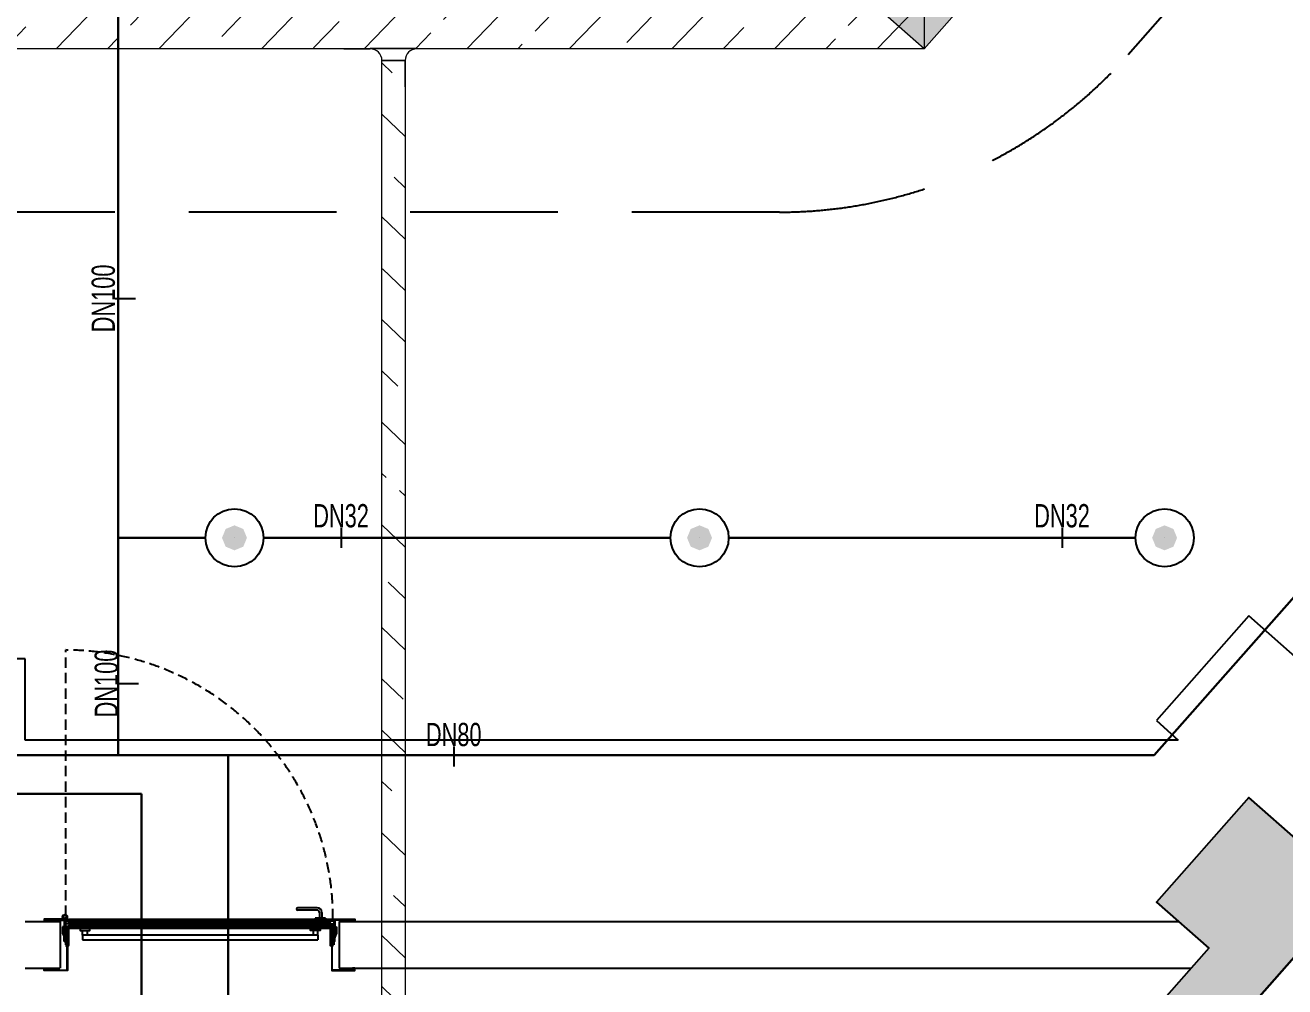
# Model space of a CAD drawing. Header units: millimetres. Extents: x -379292 to 1221486, y 92049 to 447512.
# Drawn here: x -157955 to -152538, y 104489 to 108622 of the extents above; entities that cross this region are included whole.
import ezdxf
from ezdxf.enums import TextEntityAlignment as Align

# ---------------------------------------------------------------- set-up
doc = ezdxf.new("R2010")
doc.units = ezdxf.units.MM
doc.linetypes.add('HIDDEN', pattern=[9.525, 6.35, -3.175])
for name, color, linetype in [('-M-YNGN-BORUID', 7, 'Continuous'), ('-M-YNGN-BORUUZUN', 7, 'Continuous'), ('-M-YNGN-BORUYUK', 7, 'Continuous'), ('-M-YNGN-SPR-YUK', 7, 'Continuous'), ('-M-YNGN-ZON6-CAP-', 7, 'Continuous'), ('-M-YNGN-ZON6-SPR-', 7, 'Continuous'), ('010-05', 1, 'Continuous'), ('05_DOOR', 2, 'Continuous'), ('05_EQUIPMENT', 1, 'Continuous'), ('05_HATCH 1', 101, 'Continuous'), ('05_HATCH CONCRETE', 141, 'Continuous'), ('05_HATCH SOLID-2', 253, 'Continuous'), ('05_STEEL HIDDEN', 61, 'HIDDEN'), ('05_SYMBOL', 2, 'Continuous'), ('05_WALL', 3, 'Continuous'), ('AIRONN ZONLAMA', 4, 'Continuous')]:
    doc.layers.add(name, color=color, linetype=linetype)
doc.layers.add('-M-YNGN-SPR-CAPCIZGI', color=188, linetype='Continuous', plot=False)
for name, color, linetype, lineweight in [('-M-YNGN-ZON5', 11, 'SP', 30), ('-M-YNGN-ZON6', 2, 'SP', 30), ('E_CT_AYDINLATMA', 3, 'Continuous', 9), ('E_CT_KA', 4, 'Continuous', 9)]:
    doc.layers.add(name, color=color, linetype=linetype, lineweight=lineweight)
doc.styles.add('CIZGI', font='tahoma.ttf', dxfattribs={"width": 0.8, "oblique": 20})
doc.styles.add('HCAD', font='HCAD.SHX', dxfattribs={"width": 0.8, "height": 0.2})
doc.styles.add('PIPESIZE', font='hcad.shx', dxfattribs={"width": 0.8})
doc.styles.add('SPR-NOT', font='romans.shx')
doc.styles.get("Standard").update_dxf_attribs({"font": 'segoeuil.ttf'})
doc.linetypes.add('SP', pattern='A,2,-0.1,["SP",CIZGI,S=0.14,R=0.2,X=0,Y=-0.07],-0.255', length=2.355)
pattern_1 = [(270, (-695728.2336, -3493868.9414), (1.3748153225, -2.38125), [1.5875, -3.175]), (30, (-695728.2336, -3493868.9414), (1.3748153315, 2.3812499948), [1.5875, -3.175]), (330, (-695728.2336, -3493868.9414), (2.749630654, -5.2e-09), [-3.175, 1.5875])]

# ---------------------------------------------------------------- blocks, each defined once
blk = doc.blocks.new('VIDA')
at = {"layer": '05_EQUIPMENT'}
h = blk.add_hatch(dxfattribs=at)
h.set_pattern_fill('LINE', color=256, scale=0.1, angle=150, style=0)
h.set_pattern_definition([(330, (-3585.31887, 6072.20274), (0.03125, 0.05412658774), [])])
h.paths.add_polyline_path([(-0.09, -0.26), (-0.09, -1.74), (0.09, -1.74), (0.09, -0.26)])
h.paths.add_polyline_path([(-0.09, -0.26), (0.09, -0.26), (0, 0)])
for p, q in [((-0.09, -0.26), (0, 0)), ((0.09, -0.26), (0, 0)), ((-0.01, -2.02), (-0.18, -2.02)), ((0.09, -1.74), (-0.09, -1.74)), ((0.09, -1.95), (-0.09, -1.95)), ((0.01, -1.98), (-0.01, -1.98)), ((-0.01, -2.02), (-0.01, -1.98)), ((0.01, -2.02), (0.01, -1.98)), ((0.18, -2.02), (0.01, -2.02))]:
    blk.add_line(p, q, dxfattribs=at)
for points in [[(-0.18, -2.02), (-0.09, -1.95), (-0.09, -0.26)], [(0.18, -2.02), (0.09, -1.95), (0.09, -0.26)]]:
    blk.add_lwpolyline(points, dxfattribs=at)
blk = doc.blocks.new('*U93')
at = {"color": 8, "ltscale": 7}
for p, q in [((1105.1, 60), (1021.8, 60)), ((1105.1, 50), (1021.8, 50))]:
    blk.add_line(p, q, dxfattribs=at)
for centre, radius, start, end in [((1021.8, 55), 5, 90, 270), ((1105.1, 40), 20, 0, 90), ((1105.1, 40), 10, 0, 90)]:
    blk.add_arc(centre, radius, start, end, dxfattribs=at)
at = {"color": 8}
blk.add_wipeout([(0, 5), (0, -206), (1200, -206), (1200, 5)], dxfattribs=at)
at = {"layer": '010-05', "ltscale": 7}
h = blk.add_hatch(dxfattribs=at)
h.set_pattern_fill('ANSI37', color=8, scale=0.1, angle=540, style=0)
h.set_pattern_definition([(225, (19752.8965, 13790.6787), (0.224506403, -0.224506403), []), (315, (19752.8965, 13790.6787), (0.224506403, 0.224506403), [])])
edge = h.paths.add_edge_path(flags=16)
edge.add_line((28.5, -35.1), (28.5, -43.7))
edge.add_line((28.5, -43.7), (21.5, -43.7))
edge.add_line((21.5, -43.7), (21.5, -37.4))
edge.add_arc((25.9, -39), 4.69, 56.5428, 159.2569, ccw=False)
edge = h.paths.add_edge_path()
edge.add_line((29.5, -33.5), (29.5, -44.7))
edge.add_line((29.5, -44.7), (20.5, -44.7))
edge.add_line((20.5, -44.7), (20.5, -30.9))
edge.add_line((20.5, -30.9), (34.2, -30.9))
edge.add_line((34.2, -30.9), (32.2, -31.4))
edge.add_arc((32.2, -34.2), 2.82, 91.1093, 165.5986)
edge = h.paths.add_edge_path(flags=16)
edge.add_arc((32.2, -34.2), 3.82, 143.4668, 165.5986, ccw=False)
edge.add_line((29.1, -31.9), (21.5, -31.9))
edge.add_line((21.5, -31.9), (21.5, -34.5))
edge.add_arc((25.7, -41.7), 8.25, 70.1103, 120.2945, ccw=False)
edge.add_line((28.5, -33.9), (28.5, -33.5))
edge.add_line((28.5, -33.5), (28.5, -33.2))
h = blk.add_hatch(dxfattribs=at)
h.set_pattern_fill('ANSI37', color=8, scale=0.1, angle=180, style=0)
h.set_pattern_definition([(315, (-21540.32198, 13790.6787), (-0.224506403, -0.224506403), []), (225, (-21540.32198, 13790.6787), (-0.224506403, 0.224506403), [])])
edge = h.paths.add_edge_path(flags=16)
edge.add_line((1171.5, -35.1), (1171.5, -43.7))
edge.add_line((1171.5, -43.7), (1178.5, -43.7))
edge.add_line((1178.5, -43.7), (1178.5, -37.4))
edge.add_arc((1174.1, -39), 4.69, 20.7431, 123.4572)
edge = h.paths.add_edge_path()
edge.add_line((1170.5, -33.5), (1170.5, -44.7))
edge.add_line((1170.5, -44.7), (1179.5, -44.7))
edge.add_line((1179.5, -44.7), (1179.5, -30.9))
edge.add_line((1179.5, -30.9), (1165.8, -30.9))
edge.add_line((1165.8, -30.9), (1167.8, -31.4))
edge.add_arc((1167.8, -34.2), 2.82, 14.4014, 88.8907, ccw=False)
edge = h.paths.add_edge_path(flags=16)
edge.add_arc((1167.8, -34.2), 3.82, 14.4014, 36.5332)
edge.add_line((1170.9, -31.9), (1178.5, -31.9))
edge.add_line((1178.5, -31.9), (1178.5, -34.5))
edge.add_arc((1174.3, -41.7), 8.25, 59.7055, 109.8897)
edge.add_line((1171.5, -33.9), (1171.5, -33.5))
edge.add_line((1171.5, -33.5), (1171.5, -33.2))
at = {"layer": '05_HATCH 1'}
h = blk.add_hatch(dxfattribs=at)
h.set_pattern_fill('HONEY', color=8, scale=0.5, angle=270, style=0)
h.set_pattern_definition(pattern_1)
h.paths.add_polyline_path([(40.5, -3.1), (43.7, -8.7), (1156.3, -8.7), (1159.5, -3.1)])
h = blk.add_hatch(dxfattribs=at)
h.set_pattern_fill('HONEY', color=8, scale=0.5, angle=270, style=0)
h.set_pattern_definition(pattern_1)
h.paths.add_polyline_path([(40.5, -15.3), (43.7, -9.7), (1156.3, -9.7), (1159.5, -15.3)])
at = {"color": 8, "linetype": 'HIDDEN', "ltscale": 7}
blk.add_line((25.2, 24.7), (25.2, 1167.8), dxfattribs=at)
at = {"color": 8, "ltscale": 7}
for p, q in [((22, 10), (1147.9, 10)), ((22, 10), (1178, 10)), ((22, 8.8), (22, 10)), ((27.3, 2.4), (27.3, 1.4)), ((27.3, 2.4), (37.2, 2.4)), ((27.3, 1.4), (36.7, 1.4)), ((37.5, 4.8), (36.3, 4.8)), ((36.7, 1.4), (42.8, -9.2)), ((1162.8, 2.4), (37.2, 2.4)), ((37.2, 2.4), (43.7, -8.7)), ((37.5, 8.8), (1162.5, 8.8)), ((1141.8, 15), (1096.8, 15)), ((1096.8, 15), (1096.8, 10)), ((1115.1, 40), (1115.1, 15)), ((1125.1, 40), (1125.1, 15)), ((1141.8, 15), (1141.8, 10)), ((1162.8, 2.4), (1156.3, -8.7)), ((1163.3, 1.4), (1157.2, -9.2)), ((1162.5, 4.8), (1163.7, 4.8)), ((1172.7, 2.4), (1162.8, 2.4)), ((1172.7, 1.4), (1163.3, 1.4)), ((1172.7, 2.4), (1172.7, 1.4)), ((1178, 8.8), (1178, 10)), ((1178, 8.8), (1178, 10)), ((1162.5, -27.2), (22, -27.2)), ((22, -27.2), (1162.5, -27.2)), ((22, -28.4), (22, -27.2)), ((1162.5, -28.4), (22, -28.4)), ((1178, -28.4), (22, -28.4)), ((42.8, -9.2), (27.3, -9.2)), ((27.3, -19.9), (36.6, -19.9)), ((27.3, -19.9), (27.3, -20.9)), ((27.3, -20.9), (37.2, -20.9)), ((33.2, -28.4), (1162.5, -28.4)), ((37.5, -23.2), (36.3, -23.2)), ((36.6, -19.9), (42.8, -9.2)), ((37.2, -20.9), (43.7, -9.7)), ((1162.8, -20.9), (37.2, -20.9)), ((1156.3, -8.7), (43.7, -8.7)), ((1156.3, -9.7), (43.7, -9.7)), ((96, -58.4), (96, -38.4)), ((116, -38.4), (116, -58.4)), ((1088.6, -38.4), (1088.6, -58.4)), ((1108.6, -58.4), (1108.6, -38.4)), ((1162.8, -20.9), (1156.3, -9.7)), ((1163.4, -19.9), (1157.2, -9.2)), ((1157.2, -9.2), (1172.7, -9.2)), ((1162.5, -23.2), (1163.7, -23.2)), ((1172.7, -20.9), (1162.8, -20.9)), ((1172.7, -19.9), (1163.4, -19.9)), ((1172.7, -19.9), (1172.7, -20.9)), ((1178, -28.4), (1178, -27.2)), ((1178, -28.4), (1178, -27.2)), ((1108.6, -58.4), (96, -58.4)), ((96, -58.4), (96, -78.4)), ((96, -78.4), (1108.6, -78.4)), ((1108.6, -58.4), (1108.6, -78.4))]:
    blk.add_line(p, q, dxfattribs=at)
at = {"color": 8, "ltscale": 7, "flags": 128}
for points in [[(35.5, -101.4, -1), (34, -101.4), (34, -84.7), (32, -84.7), (32, -101.4, 1), (37.5, -101.4), (37.5, -34.9, 1), (30, -34.9), (30, -44.7), (20, -44.7), (20, 10), (-68, 10), (-68, 0), (-58, 0), (-58, 2), (-66, 2), (-66, 8), (18, 8), (18, -46.7), (32, -46.7), (32, -34.9, -1), (35.5, -34.9)], [(1164.5, -101.4, 1), (1166, -101.4), (1166, -84.7), (1168, -84.7), (1168, -101.4, -1), (1162.5, -101.4), (1162.5, -34.9, -1), (1170, -34.9), (1170, -44.7), (1180, -44.7), (1180, 10), (1268, 10), (1268, 0), (1258, 0), (1258, 2), (1266, 2), (1266, 8), (1182, 8), (1182, -46.7), (1168, -46.7), (1168, -34.9, 1), (1164.5, -34.9)]]:
    blk.add_lwpolyline(points, format="xyb", close=True, dxfattribs=at)
at = {"color": 8, "ltscale": 7}
for points in [[(37.5, 4.8), (37.5, 8.8), (22, 8.8), (22, -27.2), (37.5, -27.2), (37.5, -23.2)], [(36.3, 4.8), (36.3, 7.6), (23.2, 7.6), (23.2, -26), (36.3, -26), (36.3, -23.2)], [(1162.5, 4.8), (1162.5, 8.8), (1178, 8.8), (1178, -27.2), (1162.5, -27.2), (1162.5, -23.2)], [(1163.7, 4.8), (1163.7, 7.6), (1176.8, 7.6), (1176.8, -26), (1163.7, -26), (1163.7, -23.2)], [(86, -28.4), (86, -38.4), (127.7, -38.4), (127.7, -28.4)], [(1118.6, -28.4), (1118.6, -38.4), (1077, -38.4), (1077, -28.4)]]:
    blk.add_lwpolyline(points, dxfattribs=at)
for points in [[(40.5, -3.1), (43.7, -8.7), (1156.3, -8.7), (1159.5, -3.1)], [(40.5, -15.3), (43.7, -9.7), (1156.3, -9.7), (1159.5, -15.3)], [(32, -54.7), (32, -210), (-68, -210), (-68, -200), (-58, -200), (-58, -202), (-66, -202), (-66, -208), (30, -208), (30, -54.7)], [(29, -56.7), (20, -56.7), (20, -82.9), (30, -92.9), (30, -106.2), (28, -106.2), (28, -93.7), (18, -83.7), (18, -54.7), (29, -54.7)], [(1168, -54.7), (1168, -210), (1268, -210), (1268, -200), (1258, -200), (1258, -202), (1266, -202), (1266, -208), (1170, -208), (1170, -54.7)], [(1171, -56.7), (1180, -56.7), (1180, -82.9), (1170, -92.9), (1170, -106.2), (1172, -106.2), (1172, -93.7), (1182, -83.7), (1182, -54.7), (1171, -54.7)]]:
    blk.add_lwpolyline(points, close=True, dxfattribs=at)
for radius in [10.1, 6.72]:
    blk.add_circle((21, 20.6), radius, dxfattribs=at)
at = {"color": 8, "linetype": 'HIDDEN', "ltscale": 7}
blk.add_arc((21.4, 15.6), 1152.2, 359.7875, 89.8098, dxfattribs=at)
at = {"layer": '010-05', "color": 8, "ltscale": 7}
for points in [[(29.5, -33.5, -0.336971), (32.2, -31.4), (34.2, -30.9), (29.5, -30.9), (20.5, -30.9), (20.5, -44.7), (29.5, -44.7)], [(28.5, -33.9, 0.222538), (21.5, -34.5), (21.5, -31.9), (29.1, -31.9, 0.09687), (28.5, -33.2), (28.5, -33.5)], [(28.5, -43.7), (21.5, -43.7), (21.5, -37.3, -0.473637), (28.5, -35.1)], [(1170.5, -33.5, 0.336971), (1167.8, -31.4), (1165.8, -30.9), (1170.5, -30.9), (1179.5, -30.9), (1179.5, -44.7), (1170.5, -44.7)], [(1171.5, -33.9, -0.222538), (1178.5, -34.5), (1178.5, -31.9), (1170.9, -31.9, -0.09687), (1171.5, -33.2), (1171.5, -33.5)], [(1171.5, -43.7), (1178.5, -43.7), (1178.5, -37.3, 0.473637), (1171.5, -35.1)]]:
    blk.add_lwpolyline(points, format="xyb", close=True, dxfattribs=at)
at = {"layer": '05_STEEL HIDDEN', "color": 8, "ltscale": 7}
for points in [[(17, -47.8), (17, -22.6), (11, -22.6), (11, -48.9), (23, -77.2), (23, -99.5), (29, -99.5), (29, -76)], [(1183, -47.8), (1183, -22.6), (1189, -22.6), (1189, -48.9), (1177, -77.2), (1177, -99.5), (1171, -99.5), (1171, -76)]]:
    blk.add_lwpolyline(points, close=True, dxfattribs=at)
at = {"layer": '05_STEEL HIDDEN', "color": 8, "ltscale": 7, "flags": 128}
for points in [[(17, -22.6), (18, -22.6), (18, -47.8), (30, -76), (30, -99.5), (29, -99.5)], [(1183, -22.6), (1182, -22.6), (1182, -47.8), (1170, -76), (1170, -99.5), (1171, -99.5)]]:
    blk.add_lwpolyline(points, dxfattribs=at)
at = {"layer": '05_WALL', "color": 8, "ltscale": 20}
for points in [[(0, 0), (0, -200)], [(1200, 0), (1200, -200)]]:
    blk.add_lwpolyline(points, dxfattribs=at)
at = {"color": 8, "ltscale": 7, "yscale": 10, "zscale": 10, "rotation": 180}
for p, xscale in [((25, -64.9), -10), ((1175, -64.9), 10)]:
    blk.add_blockref('VIDA', p, dxfattribs=dict(at, xscale=xscale))
blk = doc.blocks.new('OtoParkBodrumKatMimari')
at = {"layer": '05_SYMBOL', "color": 252, "linetype": 'HIDDEN', "ltscale": 100}
for points in [[(131999.8, 51725), (93143.2, 7676.9)], [(91643.3, 7000), (67312.9, 7000)]]:
    blk.add_lwpolyline(points, dxfattribs=at)
blk.add_lwpolyline([(91643.3, 7000, 0.215217), (93143.2, 7676.9)], format="xyb", dxfattribs=at)
at = {"layer": '05_WALL', "color": 8, "flags": 128}
for points in [[(88400, 3950), (93357.9, 3950)], [(88400, 3750), (93414.8, 3750)]]:
    blk.add_lwpolyline(points, dxfattribs=at)
at = {"layer": '05_DOOR'}
blk.add_blockref('*U93', (88550, 3950), dxfattribs=at)
at = {"layer": '05_HATCH CONCRETE'}
h = blk.add_hatch(dxfattribs=at)
h.set_pattern_fill('ANSI33', color=8, scale=15, angle=180, style=0)
h.set_pattern_definition([(225, (905000, -3e-07), (67.351921, -67.351921), []), (225, (904932.65, -3e-07), (67.351921, -67.351921), [47.625, -23.8125])])
h.paths.add_polyline_path([(142600, 59700), (142799.9, 59700), (139870.2, 56380.9), (139645.3, 56579.4), (139248.3, 56129.6), (139473.2, 55931.1), (135668.1, 51620.2), (135443.2, 51818.7), (134847.6, 51144), (135072.5, 50945.4), (131505.7, 46904.4), (131280.8, 47103), (130883.7, 46653.1), (131108.6, 46454.6), (127899.1, 42818.4), (127674.2, 43017), (127277.1, 42567.1), (127502.1, 42368.6), (124481.2, 38946.1), (124256.2, 39144.7), (123859.2, 38694.8), (124084.1, 38496.3), (120848.1, 34830.2), (120623.2, 35028.7), (120027.6, 34353.9), (120252.6, 34155.4), (117433.5, 30961.6), (117208.6, 31160.1), (116811.5, 30710.3), (117036.4, 30511.8), (113992.4, 27063), (113767.5, 27261.6), (113370.4, 26811.7), (113595.3, 26613.2), (110385.8, 22977), (110160.9, 23175.6), (109763.9, 22725.7), (109988.8, 22527.2), (106785.9, 18898.6), (106561, 19097.1), (105965.4, 18422.3), (106190.3, 18223.8), (103361.3, 15018.7), (103136.4, 15217.3), (102739.4, 14767.4), (102964.3, 14568.9), (99776.9, 10957.9), (99552, 11156.4), (99155, 10706.6), (99379.9, 10508), (96302.7, 7021.8), (96077.8, 7220.4), (95614.6, 6695.6), (95839.5, 6497), (93887.3, 4285.3), (93662.4, 4483.9), (93265.4, 4034), (93490.3, 3835.5), (90240.2, 153.3), (90240.2, 300), (89640.2, 300), (89640.2, 0), (88400, 0), (88400, 300), (87800, 300), (87800, 0), (80000, 0), (80000, 300), (79400, 300), (79400, 0), (71600, 0), (71600, 300), (71000, 300), (71000, -300), (90240.2, -300), (143200, 59700), (143200, 67400), (142600, 67400), (142600, 66800), (142900, 66800), (142900, 64150), (142600, 64150), (142600, 63550), (142900, 63550), (142900, 60300), (142600, 60300)])
at = {"color": 5}
for points in [[(99379.9, 10508), (96302.7, 7021.8), (96077.8, 7220.4), (95614.6, 6695.6), (95839.5, 6497), (93887.3, 4285.3), (93662.4, 4483.9), (93265.4, 4034), (93490.3, 3835.5), (90240.2, 153.3), (90240.2, 300), (89640.2, 300), (89640.2, 0), (88400, 0), (88400, 300), (87800, 300), (87800, 0), (80000, 0), (80000, 300), (79400, 300), (79400, 0), (71600, 0)], [(71000, -300), (90240.2, -300), (143200, 59700)]]:
    blk.add_lwpolyline(points, dxfattribs=at)
at = {"layer": '05_HATCH SOLID-2', "color": 251, "ltscale": 25}
blk.add_lwpolyline([(150500, -8770), (150500, 187430), (4700, 187430), (4700, 177600), (135600, 177600), (135600, 144600), (143200, 144600), (143200, 59700), (90240.2, -300), (70300, -300), (63119.3, 5880.5)], dxfattribs=at)
blk = doc.blocks.new('A$C69E8C7F8')
at = {"layer": '-M-YNGN-ZON5', "ltscale": 500}
for p, q in [((-156.31, 359.36), (-1511.74, 359.36)), ((-156.31, 137.97), (-156.31, 359.36))]:
    blk.add_line(p, q, dxfattribs=at)
blk = doc.blocks.new('SP-C-UP-12')
at = {"ltscale": 10}
blk.add_line((0, 0), (0, 0), dxfattribs=at)
at = {"color": 1, "linetype": 'Continuous'}
blk.add_circle((0, 0), 12.5, dxfattribs=at)
at = {"ltscale": 10}
for points in [[(-5.37, 0), (-3.8, 3.8), (-3.8, -3.8), (0, 5.37)], [(-3.8, -3.8), (0, 5.37), (0, -5.37), (3.8, 3.8)], [(0, -5.37), (3.8, 3.8), (3.8, -3.8), (5.37, 0)]]:
    blk.add_solid(points, dxfattribs=at)
at = {"layer": '-M-YNGN-SPR-YUK', "style": 'SPR-NOT', "width": 0.5, "flags": 9}
for tag, p in [('YUK', (0, 17.77)), ('CAP', (0, 14.42)), ('TIP', (0.2, 10.78))]:
    blk.add_attdef(tag, text='', height=2.5, dxfattribs=at).set_placement(p, align=Align.MIDDLE_CENTER)
blk = doc.blocks.new('SPRKL100')
at = {"layer": '-M-YNGN-SPR-CAPCIZGI'}
blk.add_line((0, 0.431), (0, -0.431), dxfattribs=at)
at = {"layer": '-M-YNGN-BORUID', "color": 0, "style": 'HCAD', "width": 0.8, "flags": 1}
blk.add_attdef('DIC', text='', height=0.4, dxfattribs=at).set_placement((0, -1.693), align=Align.CENTER)
at = {"layer": '-M-YNGN-BORUUZUN', "color": 0, "style": 'HCAD', "width": 0.7}
blk.add_attdef('BOY', text='', height=0.8, dxfattribs=at).set_placement((0, -1.08), align=Align.CENTER)
at = {"layer": '-M-YNGN-BORUYUK', "color": 6, "style": 'PIPESIZE', "width": 0.8}
blk.add_attdef('YUK', text='', height=0.5, dxfattribs=at).set_placement((0, 1.866), align=Align.CENTER)
at = {"color": 0, "style": 'PIPESIZE', "width": 0.7}
blk.add_attdef('CAP', text='', height=1, dxfattribs=at).set_placement((0, 0.45), align=Align.CENTER)
blk = doc.blocks.new('A$C69E8D8A3')
at = {"layer": '-M-YNGN-ZON6', "ltscale": 500}
for p, q in [((239.56, 330.93), (4953.74, 5671.79)), ((-206.01, 3336.88), (-206.01, 330.93)), ((-168.51, 424.38), (-206.01, 424.38)), ((31.49, 424.38), (-143.51, 424.38)), ((231.49, 424.38), (56.49, 424.38)), ((-158.72, 330.93), (-1888.51, 330.93)), ((-158.72, 330.93), (239.56, 330.93)), ((-158.72, 140.09), (-158.72, 330.93))]:
    blk.add_line(p, q, dxfattribs=at)
at = {"layer": '-M-YNGN-ZON6-CAP-'}
ref = blk.add_blockref('SPRKL100', (-202.95, 527.3), dxfattribs=dict(at, xscale=10.00000000000001, yscale=10.00000000000001, zscale=10.00000000000001, rotation=90))
ref.add_attrib('CAP', 'DN100', dxfattribs={"layer": '0', "color": 0, "height": 10, "rotation": 90, "style": 'PIPESIZE', "width": 0.7}).set_placement((-207.45, 527.3), align=Align.CENTER)
ref = blk.add_blockref('SPRKL100', (-110.17, 424.38), dxfattribs=dict(at, xscale=10, yscale=10, zscale=10))
ref.add_attrib('CAP', 'DN32', dxfattribs={"layer": '0', "color": 0, "height": 10, "style": 'PIPESIZE', "width": 0.7}).set_placement((-110.17, 428.88), align=Align.CENTER)
ref = blk.add_blockref('SPRKL100', (199.87, 424.38), dxfattribs=dict(at, xscale=10, yscale=10, zscale=10))
ref.add_attrib('CAP', 'DN32', dxfattribs={"layer": '0', "color": 0, "height": 10, "style": 'PIPESIZE', "width": 0.7}).set_placement((199.87, 428.88), align=Align.CENTER)
ref = blk.add_blockref('SPRKL100', (-201.64, 361.75), dxfattribs=dict(at, xscale=10.00000000000001, yscale=10.00000000000001, zscale=10.00000000000001, rotation=90))
ref.add_attrib('CAP', 'DN100', dxfattribs={"layer": '0', "color": 0, "height": 10, "rotation": 90, "style": 'PIPESIZE', "width": 0.7}).set_placement((-206.14, 361.75), align=Align.CENTER)
ref = blk.add_blockref('SPRKL100', (-61.73, 330.34), dxfattribs=dict(at, xscale=10, yscale=10, zscale=10))
ref.add_attrib('CAP', 'DN80', dxfattribs={"layer": '0', "color": 0, "height": 10, "style": 'PIPESIZE', "width": 0.7}).set_placement((-61.73, 334.84), align=Align.CENTER)
at = {"layer": '-M-YNGN-ZON6-SPR-', "rotation": 180}
for p in [(-156.01, 424.38), (43.99, 424.38), (243.99, 424.38)]:
    blk.add_blockref('SP-C-UP-12', p, dxfattribs=at)
blk = doc.blocks.new('*U642')
h = blk.add_hatch()
h.set_pattern_fill('ANSI33', color=0, scale=50, angle=1, style=0)
h.paths.add_polyline_path([(-1902.1, 100), (5349.6, 100), (5349.6, 0), (-1902.1, 0)])
at = {"color": 0}
blk.add_lwpolyline([(-1902.1, 100), (5349.6, 100), (5349.6, 0), (-1902.1, 0)], close=True, dxfattribs=at)
at = {"ltscale": 25, "flags": 1}
for tag, p in [('YUKSEKLIK', (-228.6, -148.7)), ('KALINLIK', (-228.6, -213.3))]:
    blk.add_attdef(tag, p, '', height=50, dxfattribs=at)
blk = doc.blocks.new('*U158')
at = {"color": 0}
for p, q in [((-164, 164), (-50, 164)), ((-50, 164), (-50, 167)), ((-50, 167), (150, 167)), ((150, 167), (150, 164)), ((264, 164), (150, 164)), ((0, 0), (0, 114)), ((100, 114), (0, 114)), ((100, 0), (100, 114))]:
    blk.add_line(p, q, dxfattribs=at)
for centre, start, end in [((-50, 114), 0, 90), ((150, 114), 90, 180)]:
    blk.add_arc(centre, 50, start, end, dxfattribs=at)
blk = doc.blocks.new('*U717')
h = blk.add_hatch()
h.set_pattern_fill('ANSI33', color=0, scale=50, angle=1, style=0)
h.paths.add_polyline_path([(-9499.3, 600), (15713.2, 600), (15713.2, 0), (-9499.3, 0)])
at = {"color": 0}
blk.add_lwpolyline([(-9499.3, 600), (15713.2, 600), (15713.2, 0), (-9499.3, 0)], close=True, dxfattribs=at)
at = {"ltscale": 25, "flags": 1}
for tag, p in [('YUKSEKLIK', (-228.6, -148.7)), ('KALINLIK', (-228.6, -213.3))]:
    blk.add_attdef(tag, p, '', height=50, dxfattribs=at)
blk = doc.blocks.new('*U718')
h = blk.add_hatch()
h.set_pattern_fill('ANSI33', color=0, scale=50, angle=1, style=0)
h.paths.add_polyline_path([(-1015.2, 600), (58777.3, 600), (58777.3, 0), (-1015.2, 0)])
at = {"color": 0}
blk.add_lwpolyline([(-1015.2, 600), (58777.3, 600), (58777.3, 0), (-1015.2, 0)], close=True, dxfattribs=at)
at = {"ltscale": 25, "flags": 1}
for tag, p in [('YUKSEKLIK', (-228.6, -148.7)), ('KALINLIK', (-228.6, -213.3))]:
    blk.add_attdef(tag, p, '', height=50, dxfattribs=at)

msp = doc.modelspace()

# ---------------------------------------------------------------- block references
at = {"color": 8}
msp.add_blockref('OtoParkBodrumKatMimari', (-246354.8, 100818.8), dxfattribs=at)

# ---------------------------------------------------------------- next in the draw order: linework, layer by layer
at = {"layer": 'AIRONN ZONLAMA', "color": 1, "ltscale": 25}
msp.add_lwpolyline([(-146974.7, 112107.1), (-150051.9, 108620.9), (-150276.8, 108819.5), (-150740, 108294.7), (-150515.1, 108096.1), (-152467.3, 105884.4), (-152692.2, 106083), (-153089.2, 105633.1), (-152996.8, 105549.1), (-157954.6, 105549.1), (-157954.6, 105899.1), (-166904.6, 105899.1), (-166951.6, 202285.7)], dxfattribs=at)

# ---------------------------------------------------------------- next in the draw order: block references
at = {"layer": '-M-YNGN-ZON5', "ltscale": 25, "xscale": 10, "yscale": 10, "zscale": 10}
msp.add_blockref('A$C69E8C7F8', (-155891.8, 101725.1), dxfattribs=at)
at = {"layer": '-M-YNGN-ZON6', "ltscale": 25, "xscale": 10, "yscale": 10, "zscale": 10}
msp.add_blockref('A$C69E8D8A3', (-155494.7, 102175), dxfattribs=at)
at = {"layer": 'E_CT_AYDINLATMA', "color": 2}
msp.add_blockref('*U158', (-156420.8, 108357), dxfattribs=at)
at = {"layer": 'E_CT_AYDINLATMA', "rotation": 270}
msp.add_blockref('*U642', (-156420.8, 106568.9), dxfattribs=at)
at = {"layer": 'E_CT_KA', "color": 6, "rotation": 48.64128047397736}
msp.add_blockref('*U718', (-153418.1, 109283), dxfattribs=at)
at = {"layer": 'E_CT_KA', "color": 6}
msp.add_blockref('*U717', (-169802.2, 108521), dxfattribs=at)

doc.saveas('drawing.dxf')
